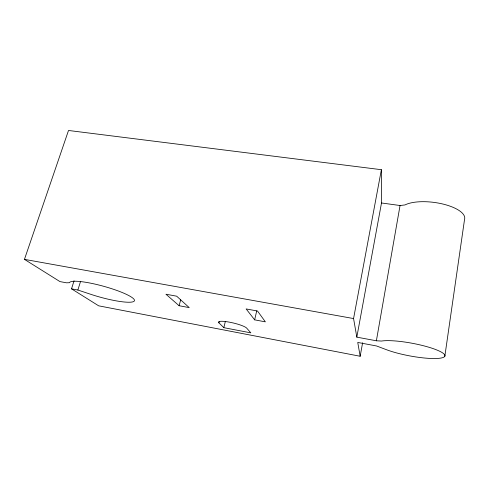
<?xml version="1.0" encoding="UTF-8"?>
<svg xmlns="http://www.w3.org/2000/svg" width="489" height="489" viewBox="0 0 489 489"><rect width="100%" height="100%" fill="white"/><g stroke="black" fill="none" stroke-linecap="round" stroke-linejoin="round"><path stroke-width="0.73" d="M444.843 356.23L464.55 219.378A32.494 12.084 7.5 0 0 442.961 204.054A32.494 12.084 7.5 0 0 404.965 204.94L400.051 205.521L381.499 202.978L381.383 169.701L68.509 130.477L24.45 259.366L59.958 281.597L66.51 282.813L69.493 282.703A33.717 5.703 15.4 0 1 107.195 287.3A33.717 5.703 15.4 0 1 133.454 301.621A33.717 5.703 15.4 0 1 90.789 294.317L77.861 290.026L71.522 288.834L74.053 280.82M381.383 169.701L353.565 318.559L356.823 337.147L376.377 340.784L400.051 205.521M71.522 288.834L98.662 305.821L360.167 356.261L362.612 342.758M356.823 337.147L381.499 202.978M254.653 319.849L246.132 308.932L257.52 311.022L265.362 321.848L254.653 319.849L256.707 310.931M219.31 321.389L218.95 322.868A14.615 2.524 13.4 0 1 229.628 322.196L233.406 323.003A14.615 2.524 13.4 0 1 246.725 328.162L250.826 332.856L223.84 327.673L225.276 321.762M179.108 305.723L165.948 294.225L176.67 296.187L189.225 307.618L179.108 305.723L180.673 299.836M77.861 290.026L80.593 281.316M376.377 340.784L381.444 341.059A34.536 6.43 10.6 0 1 430.479 347.734A34.536 6.43 10.6 0 1 436.86 358.474A34.536 6.43 10.6 0 1 386.616 349.763L376.597 345.986L357.746 342.441L360.167 356.261M24.45 259.366L353.565 318.559M218.95 322.868L223.84 327.673"/></g></svg>
